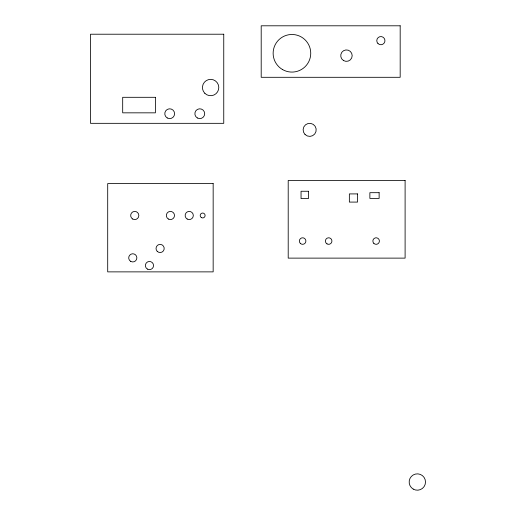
<?xml version="1.0" encoding="UTF-8"?>
<svg xmlns="http://www.w3.org/2000/svg" width="516" height="516" viewBox="0 0 516 516"><rect width="100%" height="100%" fill="white"/><g stroke="black" fill="none" stroke-linecap="round" stroke-linejoin="round"><path stroke-width="0.77" d="M400.177 25.8L261.199 25.8L261.199 77.303L400.177 77.303L400.177 25.8M223.75 34.217L90.494 34.217L90.494 123.33L223.75 123.33L223.75 34.217M155.387 97.305L122.685 97.305L122.685 112.836L155.387 112.836L155.387 97.305M405.105 180.458L288.205 180.458L288.205 258.123L405.105 258.123L405.105 180.458M213.16 183.586L107.702 183.586L107.702 271.874L213.16 271.874L213.16 183.586M308.407 191.255L301.047 191.255L301.047 198.608L308.407 198.608L308.407 191.255M379.131 192.687L369.869 192.687L369.869 198.408L379.131 198.408L379.131 192.687M357.53 193.913L349.358 193.913L349.358 202.085L357.53 202.085L357.53 193.913M147.415 269.094A4.089 4.089 0 0 0 153.549 265.553A4.089 4.089 0 0 0 147.415 262.012A4.089 4.089 0 0 0 147.415 269.094M130.742 261.393A4.089 4.089 0 0 0 136.875 257.852A4.089 4.089 0 0 0 130.742 254.311A4.089 4.089 0 0 0 130.742 261.393M157.225 251.35A4.089 4.089 0 0 0 164.062 249.518A4.089 4.089 0 0 0 159.057 244.513A4.089 4.089 0 0 0 157.225 251.35M132.709 219.029A4.089 4.089 0 0 0 138.843 215.488A4.089 4.089 0 0 0 132.709 211.947A4.089 4.089 0 0 0 132.709 219.029M168.377 219.029A4.089 4.089 0 0 0 174.505 215.488A4.089 4.089 0 0 0 168.377 211.947A4.089 4.089 0 0 0 168.377 219.029M187.185 219.029A4.089 4.089 0 0 0 193.319 215.488A4.089 4.089 0 0 0 187.185 211.947A4.089 4.089 0 0 0 187.185 219.029M201.427 217.617A2.451 2.451 0 0 0 205.104 215.488A2.451 2.451 0 0 0 201.427 213.366A2.451 2.451 0 0 0 201.427 217.617M300.312 243.365A3.27 3.27 0 0 0 305.782 241.901A3.27 3.27 0 0 0 301.776 237.895A3.27 3.27 0 0 0 300.312 243.365M327.021 243.887A3.27 3.27 0 0 0 331.93 241.056A3.27 3.27 0 0 0 327.021 238.224A3.27 3.27 0 0 0 327.021 243.887M373.823 243.365A3.27 3.27 0 0 0 379.292 241.901A3.27 3.27 0 0 0 375.287 237.895A3.27 3.27 0 0 0 373.823 243.365M282.536 69.563A18.802 18.802 0 0 0 310.742 53.283A18.802 18.802 0 0 0 282.536 36.997A18.802 18.802 0 0 0 282.536 69.563M305.033 134.483A6.54 6.54 0 0 0 315.979 131.548A6.54 6.54 0 0 0 307.968 123.543A6.54 6.54 0 0 0 305.033 134.483M167.236 117.958A4.902 4.902 0 0 0 174.595 113.707A4.902 4.902 0 0 0 167.236 109.463A4.902 4.902 0 0 0 167.236 117.958M197.325 117.958A4.902 4.902 0 0 0 204.684 113.707A4.902 4.902 0 0 0 197.325 109.463A4.902 4.902 0 0 0 197.325 117.958M343.598 60.598A5.721 5.721 0 0 0 352.183 55.638A5.721 5.721 0 0 0 343.598 50.684A5.721 5.721 0 0 0 343.598 60.598M377.97 43.544A4.089 4.089 0 0 0 384.813 41.712A4.089 4.089 0 0 0 379.802 36.707A4.089 4.089 0 0 0 377.97 43.544M204.839 93.312A8.172 8.172 0 0 0 218.52 89.649A8.172 8.172 0 0 0 208.503 79.638A8.172 8.172 0 0 0 204.839 93.312M413.245 489.103A8.172 8.172 0 0 0 425.507 482.028A8.172 8.172 0 0 0 413.245 474.946A8.172 8.172 0 0 0 413.245 489.103"/></g></svg>
